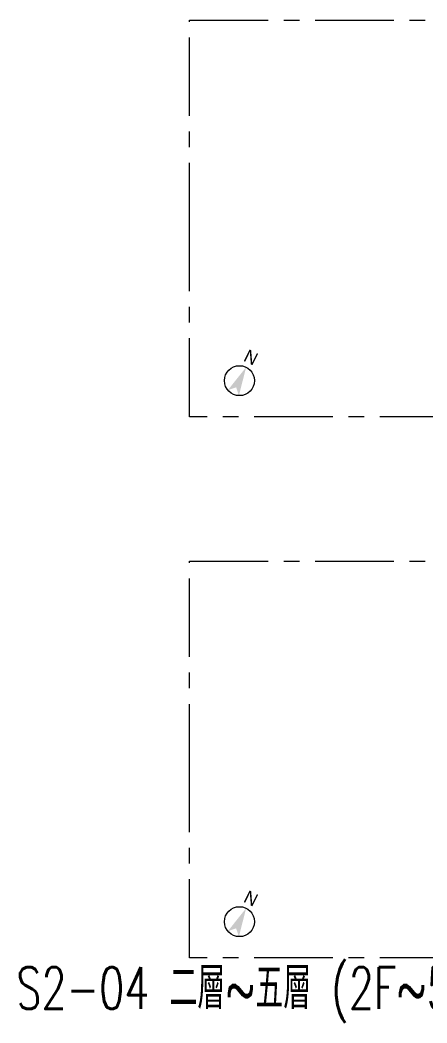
# Model space of a CAD drawing. Header units: millimetres. Extents: x -3377 to 119122, y -22007 to 15479.
# Drawn here: x 36508 to 39423, y 7810 to 15003 of the extents above; entities that cross this region are included whole.
import ezdxf
from ezdxf.enums import TextEntityAlignment as Align

# ---------------------------------------------------------------- set-up
doc = ezdxf.new("R2010")
doc.units = ezdxf.units.MM
doc.header["$LTSCALE"] = 150
doc.header["$MEASUREMENT"] = 0
doc.linetypes.add('CENTER', pattern=[2, 1.25, -0.25, 0.25, -0.25])
doc.layers.get('0').update_dxf_attribs({"plot": 0})
doc.layers.add('Duct', color=1, linetype='Continuous')
doc.layers.add('指北針', color=7, linetype='Continuous')
doc.layers.add('S-ARCH', color=252, linetype='Continuous', plot=False)
doc.styles.add('C1', font='', dxfattribs={"bigfont": 'japanese.shx'})
doc.styles.add('CS4', font='romans.shx', dxfattribs={"width": 0.7, "height": 45, "bigfont": 'lsp.shx'})
doc.styles.get('C1').set_extended_font_data('微軟正黑體')

# ---------------------------------------------------------------- blocks, each defined once
blk = doc.blocks.new('A$C36C53BDF')
at = {"layer": 'Duct', "color": 252, "linetype": 'CENTER', "ltscale": 3}
blk.add_lwpolyline([(-6745.41025, -1520.6234), (-6745.39857, -263.40182), (-6745.41634, 1324.09069), (-937.16143, 1323.96107), (-937.68053, -263.48932), (-938.09514, -1520.6234), (-3919.88184, -1520.62051)], close=True, dxfattribs=at)
blk.add_lwpolyline([(-6745.41025, -1520.6234), (-6745.39857, -263.40182), (-6745.41634, 1324.09069), (-937.16143, 1323.96107), (-937.68053, -263.48932), (-938.09514, -1520.6234), (-3919.88184, -1520.62051)], close=True, dxfattribs=at)
at = {"layer": '指北針', "color": 252}
blk.add_circle((-6387.89777, -1262.00745), 107.44946, dxfattribs=at)
for points in [[(-6411.76753, -1310.13832), (-6471.01512, -1330.10218), (-6340.15819, -1165.74573)], [(-6340.15819, -1165.74573), (-6391.80366, -1369.38592), (-6411.76753, -1310.13832)]]:
    blk.add_solid(points, dxfattribs=at)
at = {"layer": '指北針', "color": 252, "style": 'C1'}
blk.add_text('N', height=92.81888, rotation=333.62157937, dxfattribs=at).set_placement((-6325.66464, -1136.52103), align=Align.CENTER)
blk = doc.blocks.new('A$C69764756')
at = {"layer": 'Duct', "color": 252, "linetype": 'CENTER', "ltscale": 3}
blk.add_lwpolyline([(-3248.34882, -1646.48446), (-3248.33714, -389.26289), (-3248.3549, 1198.22963), (2559.9, 1198.1), (2559.3809, -389.35039), (2558.9663, -1646.48446), (-422.8204, -1646.48157)], close=True, dxfattribs=at)
blk.add_lwpolyline([(-3248.34882, -1646.48446), (-3248.33714, -389.26289), (-3248.3549, 1198.22963), (2559.9, 1198.1), (2559.3809, -389.35039), (2558.9663, -1646.48446), (-422.8204, -1646.48157)], close=True, dxfattribs=at)
blk.add_lwpolyline([(-3248.34882, -1646.48446), (-3248.33714, -389.26289), (-3248.3549, 1198.22963), (2559.9, 1198.1), (2559.3809, -389.35039), (2558.9663, -1646.48446), (-422.8204, -1646.48157)], close=True, dxfattribs=at)
at = {"layer": '指北針', "color": 252}
blk.add_circle((-2890.83633, -1387.86852), 107.44946, dxfattribs=at)
for points in [[(-2914.70609, -1435.99939), (-2973.95368, -1455.96325), (-2843.09676, -1291.6068)], [(-2843.09676, -1291.6068), (-2894.74223, -1495.24698), (-2914.70609, -1435.99939)]]:
    blk.add_solid(points, dxfattribs=at)
at = {"layer": '指北針', "color": 252, "style": 'C1'}
blk.add_text('N', height=92.81888, rotation=333.62157937, dxfattribs=at).set_placement((-2828.6032, -1262.3821), align=Align.CENTER)
blk = doc.blocks.new('2021-1102')
for name, p in [('A$C36C53BDF', (32357.4, -1841.8)), ('A$C69764756', (28860.3, -5596))]:
    blk.add_blockref(name, p)

msp = doc.modelspace()

# ---------------------------------------------------------------- block references
at = {"layer": 'S-ARCH'}
msp.add_blockref('2021-1102', (12110.4, 15520.27), dxfattribs=at)

# ---------------------------------------------------------------- texts
at = {"layer": 'DEFPOINTS', "style": 'CS4', "width": 0.7}
msp.add_text('S2-04 二層~五層 (2F~5F)', height=300, dxfattribs=at).set_placement((36481.2, 7910.14))

doc.saveas('drawing.dxf')
